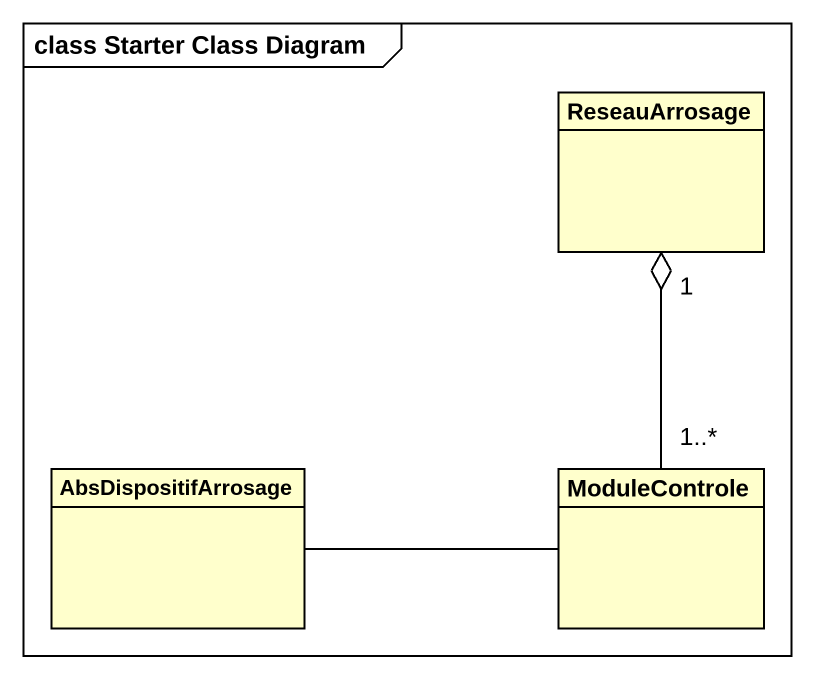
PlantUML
@startuml
mainframe class Starter Class Diagram
hide circle
hide empty members
class ReseauArrosage
class AbsDispositifArrosage
class ModuleControle
AbsDispositifArrosage -right- ModuleControle
ModuleControle "1..*" -up-o "1" ReseauArrosage
@enduml
